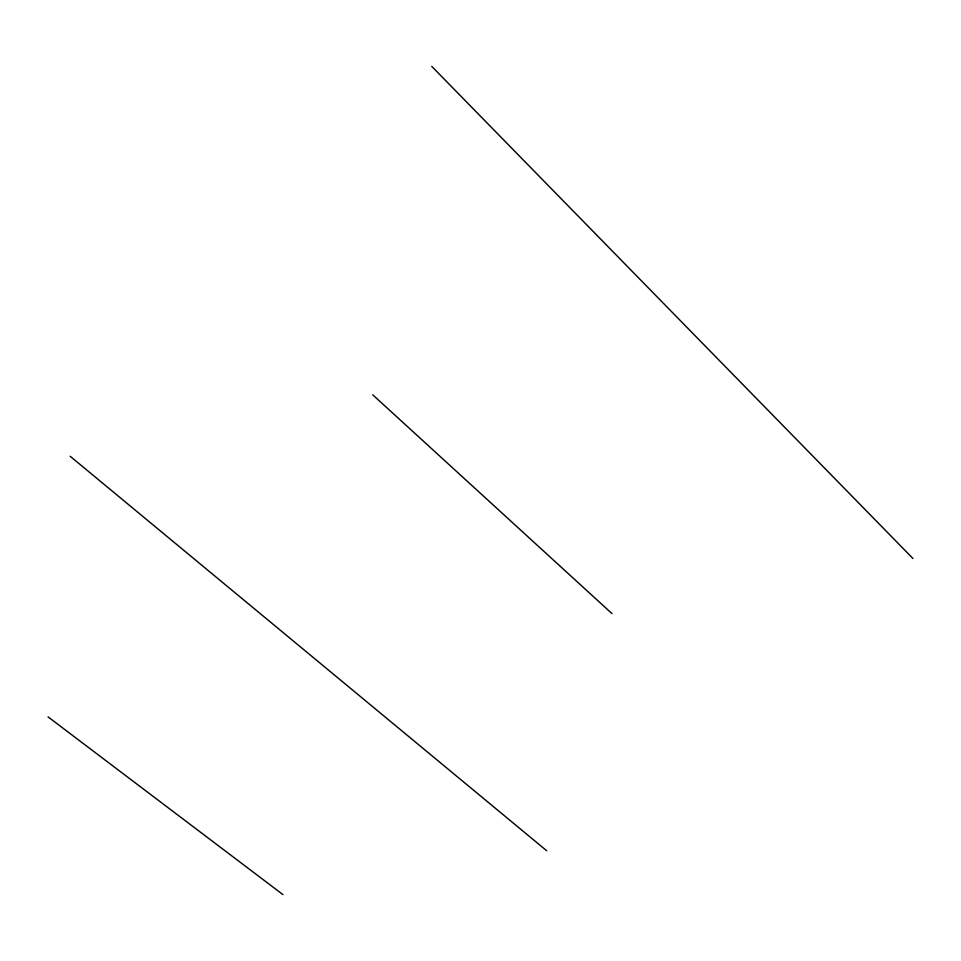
<?xml version="1.0" encoding="UTF-8"?>
<svg xmlns="http://www.w3.org/2000/svg" width="961" height="961" viewBox="0 0 961 961"><rect width="100%" height="100%" fill="white"/><g stroke="black" fill="none" stroke-linecap="round" stroke-linejoin="round"><path stroke-width="1.44" d="M48.05 716.882L282.942 894.595M70.165 456.283L546.713 850.749M372.748 394.839L611.989 613.611M431.777 66.405L912.95 558.497"/></g></svg>
